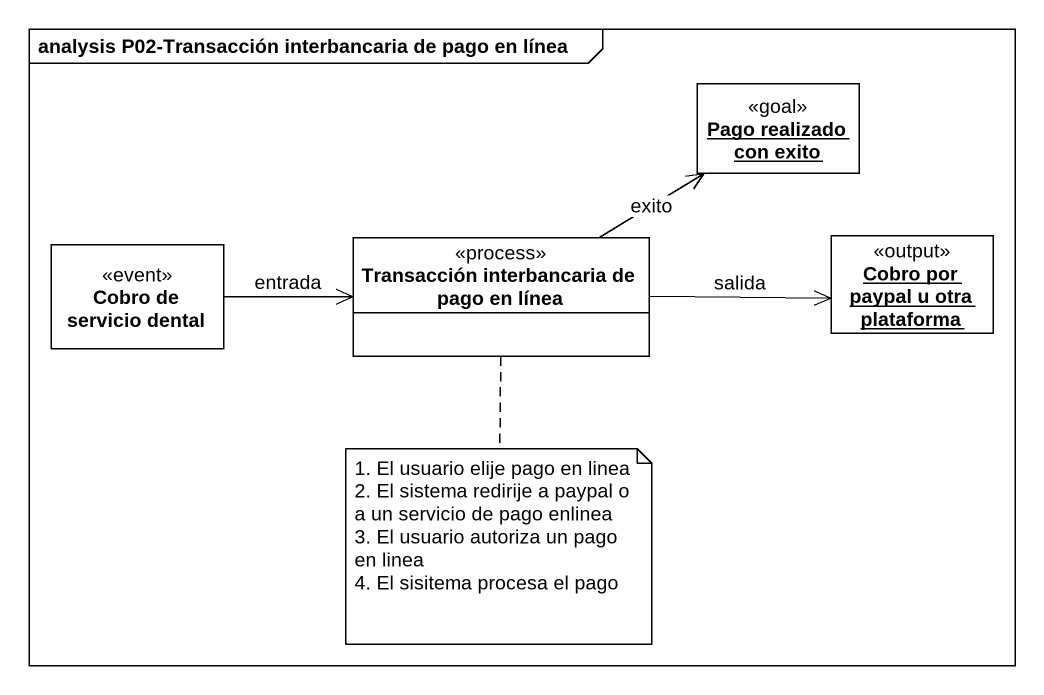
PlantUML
@startuml
mainframe analysis P02-Transacción interbancaria de pago en línea
hide circle
hide empty members
object "Pago realizado con exito" as Pago_realizado_con_exito <<goal>>
class "Cobro de servicio dental" as Cobro_de_servicio_dental <<event>>
class "Transacción interbancaria de pago en línea" as Transacción_interbancaria <<process>>
object "Cobro por paypal u otra plataforma" as Cobro_por_paypal_u_otra <<output>>
Cobro_de_servicio_dental -right-> Transacción_interbancaria : entrada
Transacción_interbancaria -up-> Pago_realizado_con_exito : exito
Transacción_interbancaria -right-> Cobro_por_paypal_u_otra : salida
note bottom of Transacción_interbancaria
  1. El usuario elije pago en linea
  2. El sistema redirije a paypal o a un servicio de pago enlinea
  3. El usuario autoriza un pago en linea
  4. El sisitema procesa el pago
end note
@enduml
